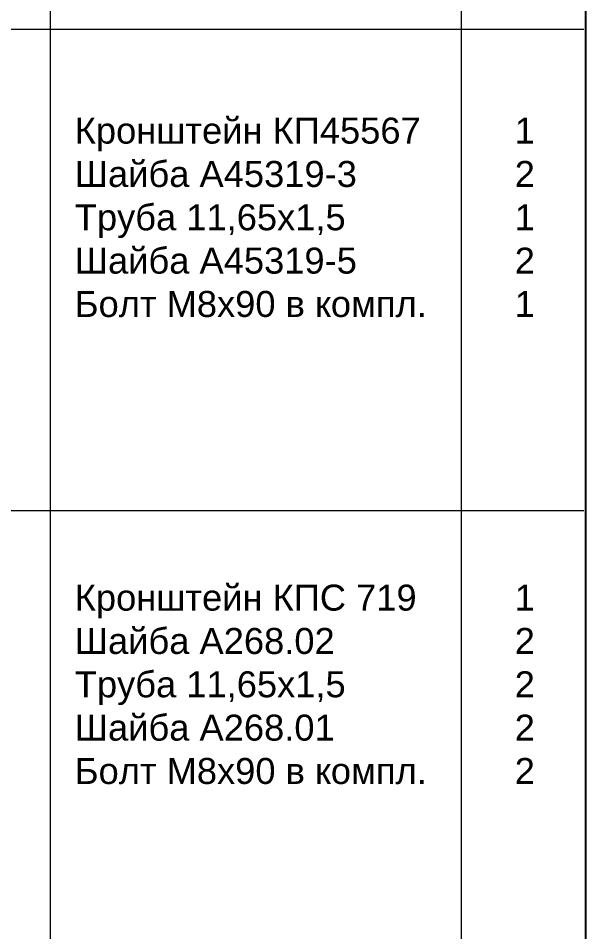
# Model space of a CAD drawing. Extents: x -37 to 4620, y -49 to 348.
# Drawn here: x 1605.4 to 1660, y 136.4 to 224.3 of the extents above; entities that cross this region are included whole.
import ezdxf

# ---------------------------------------------------------------- set-up
doc = ezdxf.new("R2010")
doc.units = 0
doc.header["$LTSCALE"] = 5
doc.layers.add('Рамки', color=1, linetype='CONTINUOUS', lineweight=15)
doc.layers.add('Текстовый', color=7, linetype='CONTINUOUS', lineweight=9)
doc.layers.add('Скрытые', color=14, linetype='CONTINUOUS', plot=False)
doc.styles.add('Каталожный', font='arial.ttf', dxfattribs={"height": 2.5})

msp = doc.modelspace()

# ---------------------------------------------------------------- linework, layer by layer
at = {"layer": 'Рамки'}
for p, q in [((1608.447, 279.851), (1608.447, 13.351)), ((1648, 279.858), (1648, 13.351)), ((1660, 279.858), (1660, 13.351))]:
    msp.add_line(p, q, dxfattribs=at)
at = {"layer": 'Рамки', "linetype": 'Continuous'}
for p, q in [((1495, 223.229), (1659.803, 223.23)), ((1495, 176.931), (1659.803, 176.931))]:
    msp.add_line(p, q, dxfattribs=at)
at = {"layer": 'Скрытые', "linetype": 'Continuous'}
msp.add_lwpolyline([(1660, 10), (1660, 287), (1495, 287), (1495, 10)], close=True, dxfattribs=at)

# ---------------------------------------------------------------- texts
at = {"layer": 'Текстовый', "color": 1, "linetype": 'Continuous', "char_height": 2.5, "attachment_point": 1, "style": 'Каталожный'}
for s, insert, width in [('\\pxql;Кронштейн КП45567\\PШайба А45319-3\\PТруба 11,65х1,5\\PШайба А45319-5\\PБолт М8х90 в компл.', (1610.825, 214.714, 0), 39.58289), ('\\pxqc;1\\P2\\P1\\P2\\P1', (1648.269, 214.714, 0), 11.7315), ('\\pxql;Кронштейн КПC 719\\PШайба А268.02\\PТруба 11,65х1,5\\PШайба А268.01\\PБолт М8х90 в компл.', (1610.825, 169.799, 0), 39.58289), ('\\pxqc;1\\P2\\P2\\P2\\P2', (1648.269, 169.799, 0), 11.7315)]:
    msp.add_mtext(s, dxfattribs=dict(at, insert=insert, width=width))

doc.saveas('drawing.dxf')
